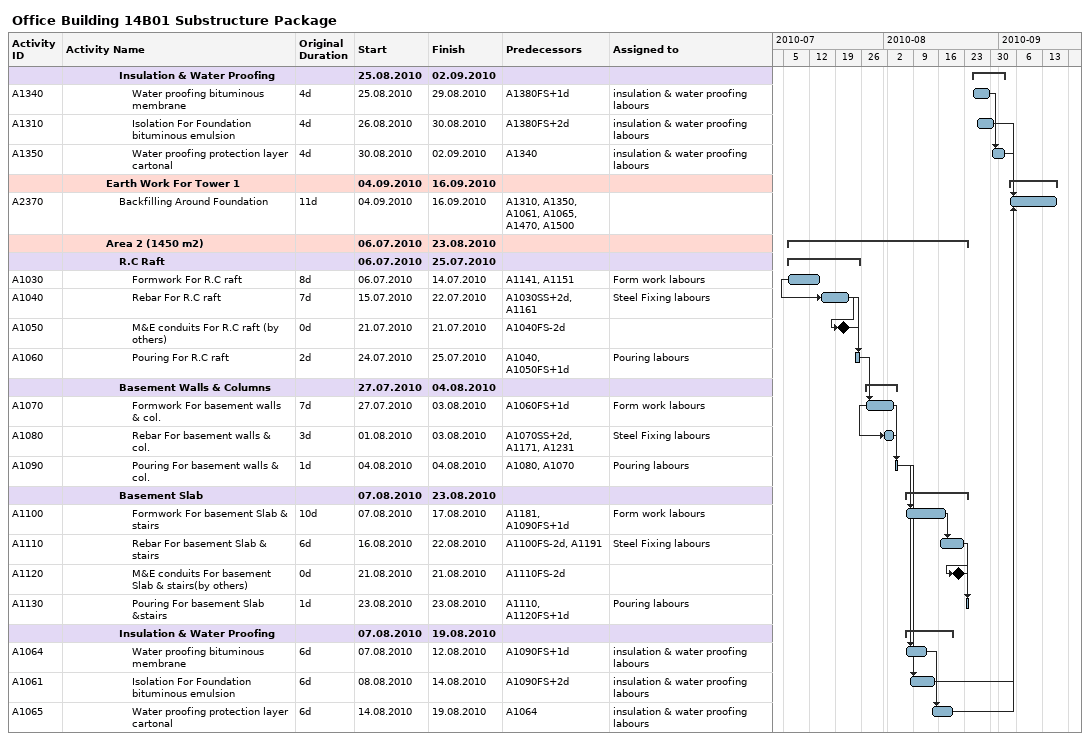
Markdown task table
Office Building 14B01 Substructure Package

| ID | Level | Task | Original duration | Start | Finish | Predecessors | Resources |
|---|---|---|---|---|---|---|---|
|  | 5 | **Insulation & Water Proofing** |  | 2010-08-25 | 2010-09-02 |  |  |
| A1340 | 6 | Water proofing bituminous membrane | 4d | 2010-08-25 | 2010-08-29 | A1380FS+1d | insulation & water proofing labours |
| A1310 | 6 | Isolation For Foundation bituminous emulsion | 4d | 2010-08-26 | 2010-08-30 | A1380FS+2d | insulation & water proofing labours |
| A1350 | 6 | Water proofing protection layer cartonal | 4d | 2010-08-30 | 2010-09-02 | A1340 | insulation & water proofing labours |
|  | 4 | **Earth Work For Tower 1** |  | 2010-09-04 | 2010-09-16 |  |  |
| A2370 | 5 | Backfilling Around Foundation | 11d | 2010-09-04 | 2010-09-16 | A1310, A1350, A1061, A1065, A1470, A1500 |  |
|  | 4 | **Area 2 (1450 m2)** |  | 2010-07-06 | 2010-08-23 |  |  |
|  | 5 | **R.C Raft** |  | 2010-07-06 | 2010-07-25 |  |  |
| A1030 | 6 | Formwork For R.C raft | 8d | 2010-07-06 | 2010-07-14 | A1141, A1151 | Form work labours |
| A1040 | 6 | Rebar For R.C raft | 7d | 2010-07-15 | 2010-07-22 | A1030SS+2d, A1161 | Steel Fixing labours |
| A1050 | 6 | M&E conduits For R.C raft (by others) | 0d | 2010-07-21 | 2010-07-21 | A1040FS-2d |  |
| A1060 | 6 | Pouring For R.C raft | 2d | 2010-07-24 | 2010-07-25 | A1040, A1050FS+1d | Pouring labours |
|  | 5 | **Basement Walls & Columns** |  | 2010-07-27 | 2010-08-04 |  |  |
| A1070 | 6 | Formwork For basement walls & col. | 7d | 2010-07-27 | 2010-08-03 | A1060FS+1d | Form work labours |
| A1080 | 6 | Rebar For basement walls & col. | 3d | 2010-08-01 | 2010-08-03 | A1070SS+2d, A1171, A1231 | Steel Fixing labours |
| A1090 | 6 | Pouring For basement walls & col. | 1d | 2010-08-04 | 2010-08-04 | A1080, A1070 | Pouring labours |
|  | 5 | **Basement Slab** |  | 2010-08-07 | 2010-08-23 |  |  |
| A1100 | 6 | Formwork For basement Slab & stairs | 10d | 2010-08-07 | 2010-08-17 | A1181, A1090FS+1d | Form work labours |
| A1110 | 6 | Rebar For basement Slab & stairs | 6d | 2010-08-16 | 2010-08-22 | A1100FS-2d, A1191 | Steel Fixing labours |
| A1120 | 6 | M&E conduits For basement Slab & stairs(by others) | 0d | 2010-08-21 | 2010-08-21 | A1110FS-2d |  |
| A1130 | 6 | Pouring For basement Slab &stairs | 1d | 2010-08-23 | 2010-08-23 | A1110, A1120FS+1d | Pouring labours |
|  | 5 | **Insulation & Water Proofing** |  | 2010-08-07 | 2010-08-19 |  |  |
| A1064 | 6 | Water proofing bituminous membrane | 6d | 2010-08-07 | 2010-08-12 | A1090FS+1d | insulation & water proofing labours |
| A1061 | 6 | Isolation For Foundation bituminous emulsion | 6d | 2010-08-08 | 2010-08-14 | A1090FS+2d | insulation & water proofing labours |
| A1065 | 6 | Water proofing protection layer cartonal | 6d | 2010-08-14 | 2010-08-19 | A1064 | insulation & water proofing labours |
